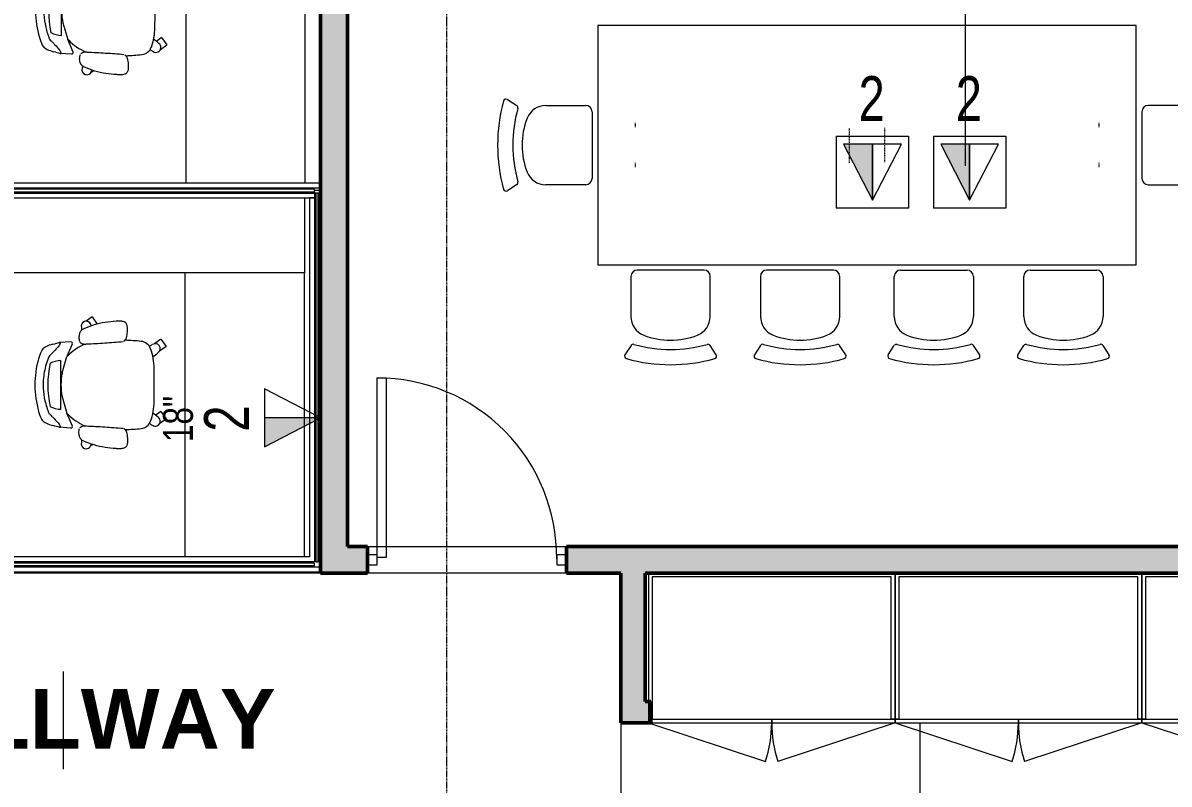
# Model space of a CAD drawing. Header units: inches. Extents: x -1106 to 1409, y -1111 to 918.
# Drawn here: x 530.1 to 760.1, y 602.7 to 755.4 of the extents above; entities that cross this region are included whole.
import ezdxf

# ---------------------------------------------------------------- set-up
doc = ezdxf.new("R2010")
doc.units = ezdxf.units.IN
doc.header["$MEASUREMENT"] = 0
for name, pattern in [('Dash', [0.25, 0.125, -0.125]), ('Dash_2_', [0.25, 0.125, -0.125]), ('Grid Line 1_4_', [0.4375, 0.25, -0.0625, 0.0625, -0.0625])]:
    doc.linetypes.add(name, pattern=pattern)
for name, color, linetype, lineweight in [('A-ANNO-NOTE', 131, 'Continuous', 9), ('A-AREA', 32, 'Continuous', 9), ('A-AREA-IDEN', 2, 'Continuous', 9), ('A-DOOR', 31, 'Continuous', 13), ('A-FLOR-LEVL', 51, 'Continuous', 9), ('A-GLAZ-CWMG', 51, 'Continuous', 9), ('A-WALL-PATT', 111, 'Continuous', 13), ('I-FURN', 30, 'Continuous', 9), ('I-FURN-HDLN', 30, 'Dash_2_', 9), ('I-WALL', 2, 'Continuous', 13), ('Q-CASE', 31, 'Continuous', 9), ('S-GRID', 1, 'Continuous', 9)]:
    doc.layers.add(name, color=color, linetype=linetype, lineweight=lineweight)
doc.styles.add('Arial_1', font='arial.ttf', dxfattribs={"width": 0.75, "height": 9})
doc.styles.add('Arial_2', font='arial.ttf', dxfattribs={"width": 0.75, "height": 6})
doc.styles.add('Arial_B', font='arialbd.ttf', dxfattribs={"height": 12})

# ---------------------------------------------------------------- blocks, each defined once
blk = doc.blocks.new('Generic Model Wood Closet - 2_-6__ x 4_-1 1_2__-3487227-7TH FLOOR TELECOM UNDERFLOOR ROUTING PLAN')
at = {"layer": 'Q-CASE', "color": 53}
for p, q in [((-24.75, 15), (-1.25, 22.76)), ((24.75, 15), (1.25, 22.76)), ((24.75, 15), (-24.75, 15)), ((-24.75, 15), (-24.75, -15)), ((24, 14.25), (-24, 14.25)), ((-24, 14.25), (-24, -14.25)), ((24, 14.25), (-24, 14.25)), ((-24, 14.25), (-24, -14.25)), ((24, -14.25), (24, 14.25)), ((24, -14.25), (24, 14.25)), ((24.75, -15), (24.75, 15)), ((-24.75, -15), (24.75, -15)), ((-24, -14.25), (24, -14.25)), ((-24, -14.25), (24, -14.25))]:
    blk.add_line(p, q, dxfattribs=at)
at = {"layer": 'Q-CASE', "color": 133, "lineweight": 20}
for p, q in [((0, 15), (-24.75, 15)), ((-24.75, 15), (-24.75, 14.25)), ((-24.75, 14.25), (-24, 14.25)), ((-24.75, 14.25), (-24.75, -15)), ((-24, 14.25), (-24.75, 14.25)), ((24.75, 15), (0, 15)), ((0, 15), (0, 14.25)), ((0, 14.25), (0, 15)), ((24, 14.25), (24.75, 14.25)), ((24.75, 14.25), (24, 14.25)), ((24.75, 14.25), (24.75, 15)), ((24.75, -15), (24.75, 14.25))]:
    blk.add_line(p, q, dxfattribs=at)
at = {"layer": 'Q-CASE', "color": 53}
for centre, start, end in [((-24.75, 15), 360, 18.2748), ((24.75, 15), 161.7252, 180)]:
    blk.add_arc(centre, 24.75, start, end, dxfattribs=at)
blk = doc.blocks.new('Generic Model Wood Closet - 2_-6__ x 4_-1 1_2__-V28-7TH FLOOR TELECOM UNDERFLOOR ROUTING PLAN')
at = {"layer": 'Q-CASE', "color": 53}
for p, q in [((-24.75, 15), (-1.25, 22.76)), ((24.75, 15), (1.25, 22.76)), ((24.75, 15), (-24.75, 15)), ((-24.75, 15), (-24.75, -15)), ((24, 14.25), (-24, 14.25)), ((-24, 14.25), (-24, -14.25)), ((24, 14.25), (-24, 14.25)), ((-24, 14.25), (-24, -14.25)), ((24, -14.25), (24, 14.25)), ((24, -14.25), (24, 14.25)), ((24.75, -15), (24.75, 15)), ((-24.75, -15), (24.75, -15)), ((-24, -14.25), (24, -14.25)), ((-24, -14.25), (24, -14.25))]:
    blk.add_line(p, q, dxfattribs=at)
at = {"layer": 'Q-CASE', "color": 133, "lineweight": 20}
for p, q in [((0, 15), (-24.75, 15)), ((-24.75, 15), (-24.75, 14.25)), ((-24.75, 14.25), (-24, 14.25)), ((-24.75, 14.25), (-24.75, -15)), ((-24, 14.25), (-24.75, 14.25)), ((24.25, 15), (0, 15)), ((0, 15), (0, 14.25)), ((0, 14.25), (0, 15)), ((24, 14.25), (24.25, 14.25)), ((24.25, 14.25), (24, 14.25)), ((24.75, -15), (24.75, 10.75))]:
    blk.add_line(p, q, dxfattribs=at)
at = {"layer": 'Q-CASE', "color": 53}
for centre, start, end in [((-24.75, 15), 360, 18.2748), ((24.75, 15), 161.7252, 180)]:
    blk.add_arc(centre, 24.75, start, end, dxfattribs=at)
blk = doc.blocks.new('Curtain Wall-Store Front-Sgl w swing _ Bar - Store Front Door-3130016-7TH FLOOR TELECOM UNDERFLOOR ROUTING PLAN')
at = {"layer": 'A-DOOR', "color": 133, "lineweight": 20}
for p, q in [((-18, 36.5), (-16.25, 36.5)), ((-18, 1), (-18, 36.5)), ((-16.25, 36.5), (-16.25, 0.5)), ((-16.25, 0.5), (-18, 0.5))]:
    blk.add_line(p, q, dxfattribs=at)
at = {"layer": 'A-DOOR', "color": 53, "lineweight": 9}
blk.add_arc((-18, 0.5), 36, 359.5, 90, dxfattribs=at)
blk = doc.blocks.new('Rectangular Mullion - 2_ x 2_ Office Front-1557065-7TH FLOOR TELECOM UNDERFLOOR ROUTING PLAN')
at = {"layer": 'A-GLAZ-CWMG', "color": 133, "lineweight": 20}
for p, q in [((-2, 1), (0, 1)), ((-2, -1), (-2, 1)), ((0, 1), (0, -1)), ((0, -1), (-2, -1))]:
    blk.add_line(p, q, dxfattribs=at)
blk = doc.blocks.new('Rectangular Mullion - 2_ x 2_ Office Front-V30-7TH FLOOR TELECOM UNDERFLOOR ROUTING PLAN')
at = {"layer": 'A-GLAZ-CWMG', "color": 133, "lineweight": 20}
for p, q in [((0, 1), (-2, 1)), ((-2, 1), (-2, -1)), ((0, -1), (0, 1)), ((-2, -1), (0, -1))]:
    blk.add_line(p, q, dxfattribs=at)
blk = doc.blocks.new('Table-Rectangular - 108_ x 48_-3267124-7TH FLOOR TELECOM UNDERFLOOR ROUTING PLAN')
at = {"layer": 'I-FURN', "color": 53}
for p, q in [((54, 24), (-54, 24)), ((-54, 24), (-54, -24)), ((54, -24), (54, 24)), ((-54, -24), (54, -24))]:
    blk.add_line(p, q, dxfattribs=at)
at = {"layer": 'I-FURN-HDLN', "color": 53, "linetype": 'Dash'}
for p, q in [((-46.5, 3.5), (-46.5, 4.5)), ((-3.5, -3.5), (-3.5, 3.5)), ((3.5, 3.5), (3.5, -3.5)), ((46.5, 3.5), (46.5, 4.5)), ((-46.5, -4.5), (-46.5, -3.5)), ((46.5, -4.5), (46.5, -3.5))]:
    blk.add_line(p, q, dxfattribs=at)
blk = doc.blocks.new('Chair - Stool - Chair - Stool-1665594-7TH FLOOR TELECOM UNDERFLOOR ROUTING PLAN')
at = {"layer": 'I-FURN', "color": 53}
for p, q in [((-9.15, 8.53), (-7.93, 6.64)), ((7.92, 6.64), (9.15, 8.53)), ((-7.95, 0.85), (-7.95, -7.21)), ((7.95, -7.21), (7.95, 0.85)), ((-6.7, -8.46), (0, -8.46)), ((0, -8.46), (6.7, -8.46))]:
    blk.add_line(p, q, dxfattribs=at)
for centre, radius, start, end in [((-8.73, 8.8), 0.5, 105.5934, 213), ((0, -22.49), 32.99, 74.4066, 105.5934), ((8.73, 8.8), 0.5, 327, 74.4066), ((-0.01, -19.98), 27.42, 74.3856, 105.5792), ((-7.51, 6.92), 0.5, 213, 285.5792), ((-0.01, -9.31), 14.9, 89.9455, 111.1703), ((0.01, -9.31), 14.9, 68.8297, 90.0545), ((7.51, 6.91), 0.5, 254.3856, 327), ((-3.95, 0.85), 4, 111.1703, 180), ((3.95, 0.85), 4, 360, 68.8297), ((-6.7, -7.21), 1.25, 180, 270), ((6.7, -7.21), 1.25, 270, 360)]:
    blk.add_arc(centre, radius, start, end, dxfattribs=at)
blk = doc.blocks.new('Chair - Stool - Chair - Stool-1980147-7TH FLOOR TELECOM UNDERFLOOR ROUTING PLAN')
at = {"layer": 'I-FURN', "color": 53}
for p, q in [((-7.95, -0.85), (-7.95, 7.21)), ((-6.7, 8.46), (0, 8.46)), ((0, 8.46), (6.7, 8.46)), ((7.95, 7.21), (7.95, -0.85)), ((-9.15, -8.53), (-7.93, -6.64)), ((7.92, -6.64), (9.15, -8.53))]:
    blk.add_line(p, q, dxfattribs=at)
for centre, radius, start, end in [((-6.7, 7.21), 1.25, 90, 180), ((6.7, 7.21), 1.25, 0, 90), ((-3.95, -0.85), 4, 180, 248.8297), ((3.95, -0.85), 4, 291.1703, 0), ((-0.01, 9.31), 14.9, 248.8297, 270.0545), ((0.01, 9.31), 14.9, 269.9455, 291.1703), ((-7.51, -6.92), 0.5, 74.4208, 147), ((-0.01, 19.98), 27.42, 254.4208, 285.6144), ((7.51, -6.91), 0.5, 33, 105.6144), ((-8.73, -8.8), 0.5, 147, 254.4066), ((8.73, -8.8), 0.5, 285.5934, 33), ((0, 22.49), 32.99, 254.4066, 285.5934)]:
    blk.add_arc(centre, radius, start, end, dxfattribs=at)
blk = doc.blocks.new('Workstation 3D - Workstation 3D-5467601-7TH FLOOR TELECOM UNDERFLOOR ROUTING PLAN')
at = {"layer": 'I-FURN', "color": 53}
for p, q in [((28.5, -12), (28.5, 59)), ((28.5, 59), (43.5, 59)), ((43.5, 59), (43.5, -12)), ((-2.65, 34.88), (-2.5, 37.23)), ((1.11, 36.91), (10.89, 36.91)), ((14.65, 34.88), (14.5, 37.23)), ((-2.26, 34.6), (0.31, 35.68)), ((3.6, 36.65), (0.31, 35.68)), ((8.4, 36.65), (11.69, 35.68)), ((14.21, 34.62), (11.69, 35.68)), ((-6.23, 30.93), (-5.94, 30.52)), ((19.66, 30.65), (18.21, 29.6)), ((19.66, 30.65), (18.8, 31.83)), ((-1.69, 17.04), (-0.79, 15.8)), ((0.66, 16.86), (-0.79, 15.8)), ((0.66, 16.86), (-0.08, 17.88)), ((13.72, 15.8), (12.77, 17.11)), ((15.17, 16.85), (13.72, 15.8)), ((15.17, 16.85), (14.29, 18.07)), ((28.5, 12), (-28.5, 12)), ((-28.5, -12), (28.5, -12)), ((43.5, -12), (28.5, -12))]:
    blk.add_line(p, q, dxfattribs=at)
for centre, radius, start, end in [((5.99, 18.6), 20.92, 77.9805, 101.9468), ((6.54, 36.68), 5.43, 153.919, 177.5258), ((6, 25.07), 11.82, 78.2823, 101.7177), ((5.46, 36.68), 5.43, 2.4742, 26.0163), ((-2.35, 34.88), 0.299, 180, 297.7893), ((6.8, 28.48), 9.67, 133.6094, 158.2559), ((2.53, 33.61), 3.04, 136.9863, 142.0953), ((9.47, 33.61), 3.04, 37.9047, 43.0137), ((5.2, 28.48), 9.67, 21.7801, 46.3906), ((14.35, 34.88), 0.299, 242.2107, 0), ((-5.8, 31.84), 1, 72.0046, 251.9831), ((-9.44, 17.17), 16.11, 74.2063, 75.8105), ((21.44, 17.17), 16.11, 104.1895, 105.8082), ((17.8, 31.84), 1, 287.9954, 107.9954), ((-0.13, 45.84), 16.11, 248.1926, 249.1641), ((12.13, 45.84), 16.11, 290.8253, 291.8014), ((41.47, 25.44), 44.45, 181.8257, 185.9993), ((-29.47, 25.44), 44.45, 354.0007, 358.1762), ((-0.48, 21.04), 2.27, 185.9993, 250.0007), ((12.48, 21.04), 2.27, 289.9993, 354.0007), ((-1.29, 17.96), 1, 144.0015, 324.0015), ((11.53, 9.97), 16.11, 145.3177, 147.8075), ((2.88, 30.25), 12.08, 250.0007, 268.9016), ((-12.86, 27.69), 16.11, 320.1956, 324.991), ((9.12, 30.25), 12.08, 271.0984, 289.9993), ((24.86, 27.69), 16.11, 215.009, 219.8044), ((13.29, 17.96), 1, 215.9985, 35.9985), ((0.47, 9.97), 16.11, 32.1925, 34.6823), ((6, 193.18), 175.03, 268.9016, 271.0984)]:
    blk.add_arc(centre, radius, start, end, dxfattribs=at)
for centre, major_axis, ratio, start_param, end_param in [((6, 26.48), (-17.15, 0), 0.912367, 4.40136, 5.026573), ((8.73, 16.87), (-9.2, 24.13), 0.265011, 0.099323, 0.367123), ((1.08, 41.17), (2.19, 0.61), 0.13132, 1.709994, 2.907856), ((10.92, 41.18), (-2.19, 0.62), 0.126478, 3.441097, 4.597438), ((3.93, 16.63), (8.52, 24.38), 0.258653, 5.910526, 6.182415), ((2.77, 43.08), (5.26, 6.07), 0.093478, 2.942412, 3.337732), ((0.86, 53.4), (3.51, 16.55), 0.017492, 3.360979, 3.598151), ((10.89, 53.34), (-3.75, 16.5), 0.012487, 2.68195, 2.921986), ((9.13, 43), (-5.36, 5.98), 0.09349, 2.943874, 3.3392)]:
    blk.add_ellipse(centre, major_axis=major_axis, ratio=ratio, start_param=start_param, end_param=end_param, dxfattribs=at)
for points, knots in [([(0.33, 39.32), (0.14, 39.12), (-0.24, 38.75), (-0.93, 38.07), (-1.52, 37.54), (-2, 37.18), (-2.19, 37.07), (-2.28, 37.03)], [-1, -1, -1, -1, -0.833333, -0.666667, -0.333333, -0.166667, 0, 0, 0, 0]), ([(11.67, 39.32), (11.17, 39.52), (10.16, 39.87), (8.59, 40.26), (6.98, 40.46), (5.02, 40.49), (3.19, 40.23), (1.53, 39.77), (0.73, 39.48), (0.33, 39.32)], [-1, -1, -1, -1, -0.861111, -0.722222, -0.583333, -0.444444, -0.222222, -0.111111, 0, 0, 0, 0]), ([(14.28, 37.03), (14.19, 37.07), (14, 37.18), (13.52, 37.54), (12.93, 38.07), (12.24, 38.75), (11.86, 39.12), (11.67, 39.32)], [-1, -1, -1, -1, -0.833333, -0.666667, -0.333333, -0.166667, 0, 0, 0, 0]), ([(-6.76, 25.84), (-6.73, 26.58), (-6.58, 28.06), (-6.08, 30.23), (-5.57, 31.64), (-5.27, 32.32)], [3.1822403, 3.1822403, 3.1822403, 3.1822403, 3.3042578, 3.427853, 3.5514483, 3.5514483, 3.5514483, 3.5514483]), ([(-2.59, 33.07), (-2.41, 32.9), (-2.16, 32.47), (-2.17, 31.97), (-2.23, 31.75)], [-0.815548, -0.815548, -0.815548, -0.815548, -0.244346, 0.287587, 0.287587, 0.287587, 0.287587]), ([(14.59, 33.07), (14.41, 32.9), (14.16, 32.47), (14.17, 31.97), (14.23, 31.75)], [-0.815548, -0.815548, -0.815548, -0.815548, -0.244346, 0.287587, 0.287587, 0.287587, 0.287587]), ([(18.76, 25.84), (18.73, 26.58), (18.58, 28.06), (18.08, 30.23), (17.57, 31.64), (17.27, 32.32)], [3.1822403, 3.1822403, 3.1822403, 3.1822403, 3.3042578, 3.427853, 3.5514483, 3.5514483, 3.5514483, 3.5514483]), ([(-2.23, 31.75), (-2.28, 30.53), (-2.41, 28.09), (-2.59, 25.64), (-2.69, 24.41)], [0.04328253, 0.04328253, 0.04328253, 0.04328253, 0.06236378, 0.08167587, 0.08167587, 0.08167587, 0.08167587]), ([(14.23, 31.75), (14.28, 30.53), (14.41, 28.09), (14.59, 25.64), (14.69, 24.41)], [0.04328253, 0.04328253, 0.04328253, 0.04328253, 0.06236378, 0.08167587, 0.08167587, 0.08167587, 0.08167587]), ([(-6.68, 24.26), (-6.76, 24.52), (-6.86, 25.05), (-6.81, 25.59), (-6.76, 25.84)], [2.8426875, 2.8426875, 2.8426875, 2.8426875, 3.098779, 3.34545, 3.34545, 3.34545, 3.34545]), ([(18.68, 24.26), (18.76, 24.52), (18.86, 25.05), (18.81, 25.59), (18.76, 25.84)], [2.8426875, 2.8426875, 2.8426875, 2.8426875, 3.098779, 3.34545, 3.34545, 3.34545, 3.34545])]:
    blk.add_open_spline(points, degree=3, knots=knots, dxfattribs=at)
for points in [[(-5.27, 32.32), (-5.2, 32.49), (-4.99, 32.8), (-4.68, 33.01), (-4.51, 33.08)], [(-4.51, 33.08), (-4.23, 33.2), (-3.62, 33.34), (-3, 33.25), (-2.71, 33.14)], [(16.51, 33.08), (16.23, 33.2), (15.62, 33.34), (15, 33.25), (14.71, 33.14)], [(17.27, 32.32), (17.2, 32.49), (16.99, 32.8), (16.68, 33.01), (16.51, 33.08)], [(-5.88, 23.58), (-6.06, 23.61), (-6.42, 23.76), (-6.63, 24.09), (-6.68, 24.26)], [(-3.48, 23.75), (-3.87, 23.64), (-4.67, 23.5), (-5.48, 23.53), (-5.88, 23.58)], [(-2.76, 24.24), (-2.85, 24.12), (-3.07, 23.92), (-3.34, 23.79), (-3.48, 23.75)], [(14.76, 24.24), (14.85, 24.12), (15.07, 23.92), (15.34, 23.79), (15.48, 23.75)], [(15.48, 23.75), (15.87, 23.64), (16.67, 23.5), (17.48, 23.53), (17.88, 23.58)], [(17.88, 23.58), (18.06, 23.61), (18.42, 23.76), (18.63, 24.09), (18.68, 24.26)]]:
    blk.add_open_spline(points, degree=3, dxfattribs=at)
blk = doc.blocks.new('Workstation 3D - Workstation 3D-V92-7TH FLOOR TELECOM UNDERFLOOR ROUTING PLAN')
at = {"layer": 'I-FURN', "color": 53}
for p, q in [((28.5, -12), (28.5, 59)), ((28.5, 59), (43.5, 59)), ((44.5, 59), (43.5, 59)), ((43.5, 59), (43.5, -14)), ((43.5, 59), (43.5, -12)), ((44.75, 59), (44.5, 59)), ((44.5, 59), (44.5, -14.25)), ((45.25, 59), (44.75, 59)), ((44.75, 59), (44.75, -14)), ((45.25, -14), (45.25, 59)), ((45.5, 59), (45.25, 59)), ((45.5, -15), (45.5, 59)), ((46.5, 59), (45.5, 59)), ((46.5, -15.22), (46.5, 59)), ((-30.5, 47), (-31.5, 47)), ((-31.5, 47), (-31.5, -15.22)), ((-30.25, 47), (-30.5, 47)), ((-30.5, 47), (-30.5, -15)), ((-29.75, 47), (-30.25, 47)), ((-30.25, 47), (-30.25, -14)), ((-29.75, -14), (-29.75, 47)), ((-29.5, 47), (-29.75, 47)), ((-29.5, -14), (-29.5, 47)), ((-28.5, 47), (-29.5, 47)), ((-28.5, -13), (-28.5, 47)), ((-2.65, 34.88), (-2.5, 37.23)), ((1.11, 36.91), (10.89, 36.91)), ((14.65, 34.88), (14.5, 37.23)), ((-2.26, 34.6), (0.31, 35.68)), ((3.6, 36.65), (0.31, 35.68)), ((8.4, 36.65), (11.69, 35.68)), ((14.21, 34.62), (11.69, 35.68)), ((-6.23, 30.93), (-5.94, 30.52)), ((19.66, 30.65), (18.21, 29.6)), ((19.66, 30.65), (18.8, 31.83)), ((-1.69, 17.04), (-0.79, 15.8)), ((0.66, 16.86), (-0.79, 15.8)), ((0.66, 16.86), (-0.08, 17.88)), ((13.72, 15.8), (12.77, 17.11)), ((15.17, 16.85), (13.72, 15.8)), ((15.17, 16.85), (14.29, 18.07)), ((28.5, 12), (-28.5, 12)), ((-28.5, -12), (28.5, -12)), ((43.5, -13), (-28.5, -13)), ((43.5, -12), (28.5, -12)), ((43.5, -14), (43.5, -13)), ((-30.5, -15), (45, -15)), ((-30.25, -14), (-29.75, -14)), ((44.75, -14), (-29.5, -14)), ((-29.5, -14.25), (-29.5, -14.75)), ((44.5, -14.25), (-29.5, -14.25)), ((-29.5, -14.75), (44.5, -14.75)), ((43.5, -15.22), (43.5, -15)), ((43.5, -15), (43.5, -15.22)), ((44.5, -14.75), (44.5, -14.25)), ((44.5, -14.75), (44.5, -15)), ((44.5, -15), (45.5, -15)), ((44.75, -14), (45.25, -14)), ((45, -15), (45, -14))]:
    blk.add_line(p, q, dxfattribs=at)
for centre, radius, start, end in [((5.99, 18.6), 20.92, 77.9805, 101.9468), ((6.54, 36.68), 5.43, 153.919, 177.5258), ((6, 25.07), 11.82, 78.2823, 101.7177), ((5.46, 36.68), 5.43, 2.4742, 26.0163), ((-2.35, 34.88), 0.299, 180, 297.7893), ((6.8, 28.48), 9.67, 133.6094, 158.2559), ((2.53, 33.61), 3.04, 136.9863, 142.0953), ((9.47, 33.61), 3.04, 37.9047, 43.0137), ((5.2, 28.48), 9.67, 21.7801, 46.3906), ((14.35, 34.88), 0.299, 242.2107, 0), ((-5.8, 31.84), 1, 72.0046, 251.9831), ((-9.44, 17.17), 16.11, 74.2063, 75.8105), ((21.44, 17.17), 16.11, 104.1895, 105.8082), ((17.8, 31.84), 1, 287.9954, 107.9954), ((-0.13, 45.84), 16.11, 248.1926, 249.1641), ((12.13, 45.84), 16.11, 290.8253, 291.8014), ((41.47, 25.44), 44.45, 181.8257, 185.9993), ((-29.47, 25.44), 44.45, 354.0007, 358.1762), ((-0.48, 21.04), 2.27, 185.9993, 250.0007), ((12.48, 21.04), 2.27, 289.9993, 354.0007), ((-1.29, 17.96), 1, 144.0015, 324.0015), ((11.53, 9.97), 16.11, 145.3177, 147.8075), ((2.88, 30.25), 12.08, 250.0007, 268.9016), ((-12.86, 27.69), 16.11, 320.1956, 324.991), ((9.12, 30.25), 12.08, 271.0984, 289.9993), ((24.86, 27.69), 16.11, 215.009, 219.8044), ((13.29, 17.96), 1, 215.9985, 35.9985), ((0.47, 9.97), 16.11, 32.1925, 34.6823), ((6, 193.18), 175.03, 268.9016, 271.0984)]:
    blk.add_arc(centre, radius, start, end, dxfattribs=at)
for centre, major_axis, ratio, start_param, end_param in [((6, 26.48), (-17.15, 0), 0.912367, 4.40136, 5.026573), ((8.73, 16.87), (-9.2, 24.13), 0.265011, 0.099323, 0.367123), ((1.08, 41.17), (2.19, 0.61), 0.13132, 1.709994, 2.907856), ((10.92, 41.18), (-2.19, 0.62), 0.126478, 3.441097, 4.597438), ((3.93, 16.63), (8.52, 24.38), 0.258653, 5.910526, 6.182415), ((2.77, 43.08), (5.26, 6.07), 0.093478, 2.942412, 3.337732), ((0.86, 53.4), (3.51, 16.55), 0.017492, 3.360979, 3.598151), ((10.89, 53.34), (-3.75, 16.5), 0.012487, 2.68195, 2.921986), ((9.13, 43), (-5.36, 5.98), 0.09349, 2.943874, 3.3392)]:
    blk.add_ellipse(centre, major_axis=major_axis, ratio=ratio, start_param=start_param, end_param=end_param, dxfattribs=at)
for points, knots in [([(0.33, 39.32), (0.14, 39.12), (-0.24, 38.75), (-0.93, 38.07), (-1.52, 37.54), (-2, 37.18), (-2.19, 37.07), (-2.28, 37.03)], [-1, -1, -1, -1, -0.833333, -0.666667, -0.333333, -0.166667, 0, 0, 0, 0]), ([(11.67, 39.32), (11.17, 39.52), (10.16, 39.87), (8.59, 40.26), (6.98, 40.46), (5.02, 40.49), (3.19, 40.23), (1.53, 39.77), (0.73, 39.48), (0.33, 39.32)], [-1, -1, -1, -1, -0.861111, -0.722222, -0.583333, -0.444444, -0.222222, -0.111111, 0, 0, 0, 0]), ([(14.28, 37.03), (14.19, 37.07), (14, 37.18), (13.52, 37.54), (12.93, 38.07), (12.24, 38.75), (11.86, 39.12), (11.67, 39.32)], [-1, -1, -1, -1, -0.833333, -0.666667, -0.333333, -0.166667, 0, 0, 0, 0]), ([(-6.76, 25.84), (-6.73, 26.58), (-6.58, 28.06), (-6.08, 30.23), (-5.57, 31.64), (-5.27, 32.32)], [3.1822403, 3.1822403, 3.1822403, 3.1822403, 3.3042578, 3.427853, 3.5514483, 3.5514483, 3.5514483, 3.5514483]), ([(-2.59, 33.07), (-2.41, 32.9), (-2.16, 32.47), (-2.17, 31.97), (-2.23, 31.75)], [-0.815548, -0.815548, -0.815548, -0.815548, -0.244346, 0.287587, 0.287587, 0.287587, 0.287587]), ([(14.59, 33.07), (14.41, 32.9), (14.16, 32.47), (14.17, 31.97), (14.23, 31.75)], [-0.815548, -0.815548, -0.815548, -0.815548, -0.244346, 0.287587, 0.287587, 0.287587, 0.287587]), ([(18.76, 25.84), (18.73, 26.58), (18.58, 28.06), (18.08, 30.23), (17.57, 31.64), (17.27, 32.32)], [3.1822403, 3.1822403, 3.1822403, 3.1822403, 3.3042578, 3.427853, 3.5514483, 3.5514483, 3.5514483, 3.5514483]), ([(-2.23, 31.75), (-2.28, 30.53), (-2.41, 28.09), (-2.59, 25.64), (-2.69, 24.41)], [0.04328253, 0.04328253, 0.04328253, 0.04328253, 0.06236378, 0.08167587, 0.08167587, 0.08167587, 0.08167587]), ([(14.23, 31.75), (14.28, 30.53), (14.41, 28.09), (14.59, 25.64), (14.69, 24.41)], [0.04328253, 0.04328253, 0.04328253, 0.04328253, 0.06236378, 0.08167587, 0.08167587, 0.08167587, 0.08167587]), ([(-6.68, 24.26), (-6.76, 24.52), (-6.86, 25.05), (-6.81, 25.59), (-6.76, 25.84)], [2.8426875, 2.8426875, 2.8426875, 2.8426875, 3.098779, 3.34545, 3.34545, 3.34545, 3.34545]), ([(18.68, 24.26), (18.76, 24.52), (18.86, 25.05), (18.81, 25.59), (18.76, 25.84)], [2.8426875, 2.8426875, 2.8426875, 2.8426875, 3.098779, 3.34545, 3.34545, 3.34545, 3.34545])]:
    blk.add_open_spline(points, degree=3, knots=knots, dxfattribs=at)
for points in [[(-5.27, 32.32), (-5.2, 32.49), (-4.99, 32.8), (-4.68, 33.01), (-4.51, 33.08)], [(-4.51, 33.08), (-4.23, 33.2), (-3.62, 33.34), (-3, 33.25), (-2.71, 33.14)], [(16.51, 33.08), (16.23, 33.2), (15.62, 33.34), (15, 33.25), (14.71, 33.14)], [(17.27, 32.32), (17.2, 32.49), (16.99, 32.8), (16.68, 33.01), (16.51, 33.08)], [(-5.88, 23.58), (-6.06, 23.61), (-6.42, 23.76), (-6.63, 24.09), (-6.68, 24.26)], [(-3.48, 23.75), (-3.87, 23.64), (-4.67, 23.5), (-5.48, 23.53), (-5.88, 23.58)], [(-2.76, 24.24), (-2.85, 24.12), (-3.07, 23.92), (-3.34, 23.79), (-3.48, 23.75)], [(14.76, 24.24), (14.85, 24.12), (15.07, 23.92), (15.34, 23.79), (15.48, 23.75)], [(15.48, 23.75), (15.87, 23.64), (16.67, 23.5), (17.48, 23.53), (17.88, 23.58)], [(17.88, 23.58), (18.06, 23.61), (18.42, 23.76), (18.63, 24.09), (18.68, 24.26)]]:
    blk.add_open_spline(points, degree=3, dxfattribs=at)
blk = doc.blocks.new('18433_1 - AEO NY - CENTRAL_rvt-1-7TH FLOOR TELECOM UNDERFLOOR ROUTING PLAN')
at = {"layer": 'A-WALL-PATT'}
for points in [[(589.87, 650.38), (595.25, 650.38), (595.25, 811.13), (589.87, 811.13), (589.87, 679.3)], [(655.02, 615.01), (655.02, 645.01), (650.15, 645.01), (650.15, 615.01)], [(656.15, 615.01), (656.15, 619.26), (655.02, 619.26), (655.02, 615.01)]]:
    blk.add_hatch(color=253, dxfattribs=at).paths.add_polyline_path(points, flags=0)
h = blk.add_hatch(color=253, dxfattribs=at)
h.paths.add_polyline_path([(806.15, 645.01), (806.15, 650.38), (639.25, 650.38), (639.25, 645.01), (728.58, 645.01)], flags=0)
h.paths.add_polyline_path([(599.25, 645.01), (599.25, 650.38), (589.87, 650.38), (589.87, 645.01)], flags=0)
at = {"layer": 'A-AREA', "color": 53}
blk.add_line((589.87, 645.01), (384.73, 645.01), dxfattribs=at)
at = {"layer": 'A-FLOR-LEVL', "color": 53}
for p, q in [((650.15, 615.01), (650.15, 537.38)), ((710.15, 615.01), (710.15, 537.38))]:
    blk.add_line(p, q, dxfattribs=at)
at = {"layer": 'I-WALL', "color": 213, "lineweight": 50}
for p, q in [((589.87, 811.13), (589.87, 650.38)), ((595.25, 650.38), (595.25, 811.13)), ((589.87, 650.38), (589.87, 645.01)), ((599.25, 650.38), (595.25, 650.38)), ((599.25, 645.01), (599.25, 650.38)), ((806.15, 650.38), (639.25, 650.38)), ((639.25, 650.38), (639.25, 645.01)), ((589.87, 645.01), (599.25, 645.01)), ((639.25, 645.01), (650.15, 645.01)), ((650.15, 645.01), (650.15, 615.01)), ((655.02, 645.01), (806.15, 645.01)), ((655.02, 619.26), (655.02, 645.01)), ((656.15, 619.26), (655.02, 619.26)), ((656.15, 615.01), (656.15, 619.26)), ((650.15, 615.01), (655.02, 615.01)), ((655.02, 615.01), (656.15, 615.01))]:
    blk.add_line(p, q, dxfattribs=at)
at = {"layer": 'I-WALL', "color": 253}
for p, q in [((599.25, 650.38), (639.25, 650.38)), ((639.25, 645.01), (599.25, 645.01))]:
    blk.add_line(p, q, dxfattribs=at)
at = {"layer": 'S-GRID', "linetype": 'Grid Line 1_4_'}
blk.add_line((615.18, -423.37), (615.18, 870.85), dxfattribs=at)
at = {"color": 53, "lineweight": 9}
for name, p, rotation in [('Workstation 3D - Workstation 3D-5467601-7TH FLOOR TELECOM UNDERFLOOR ROUTING PLAN', (574.8, 751.78), 90.0000000000001), ('Table-Rectangular - 108_ x 48_-3267124-7TH FLOOR TELECOM UNDERFLOOR ROUTING PLAN', (699.52, 730.86), 180), ('Chair - Stool - Chair - Stool-1980147-7TH FLOOR TELECOM UNDERFLOOR ROUTING PLAN', (635.89, 730.88), 269.9999999999999), ('Chair - Stool - Chair - Stool-1665594-7TH FLOOR TELECOM UNDERFLOOR ROUTING PLAN', (763.15, 730.88), 270.0000000000001), ('Workstation 3D - Workstation 3D-V92-7TH FLOOR TELECOM UNDERFLOOR ROUTING PLAN', (574.65, 676.78), 89.99999999999865), ('Chair - Stool - Chair - Stool-1665594-7TH FLOOR TELECOM UNDERFLOOR ROUTING PLAN', (660.1, 697.34), 180), ('Chair - Stool - Chair - Stool-1665594-7TH FLOOR TELECOM UNDERFLOOR ROUTING PLAN', (686.1, 697.34), 180), ('Rectangular Mullion - 2_ x 2_ Office Front-V30-7TH FLOOR TELECOM UNDERFLOOR ROUTING PLAN', (599.25, 647.69), 180), ('Generic Model Wood Closet - 2_-6__ x 4_-1 1_2__-V28-7TH FLOOR TELECOM UNDERFLOOR ROUTING PLAN', (680.4, 630.01), 180), ('Generic Model Wood Closet - 2_-6__ x 4_-1 1_2__-3487227-7TH FLOOR TELECOM UNDERFLOOR ROUTING PLAN', (729.9, 630.01), 180), ('Generic Model Wood Closet - 2_-6__ x 4_-1 1_2__-3487227-7TH FLOOR TELECOM UNDERFLOOR ROUTING PLAN', (779.4, 630.01), 180)]:
    blk.add_blockref(name, p, dxfattribs=dict(at, rotation=rotation))
for name, p in [('Chair - Stool - Chair - Stool-1980147-7TH FLOOR TELECOM UNDERFLOOR ROUTING PLAN', (712.94, 697.34)), ('Chair - Stool - Chair - Stool-1980147-7TH FLOOR TELECOM UNDERFLOOR ROUTING PLAN', (738.94, 697.34)), ('Curtain Wall-Store Front-Sgl w swing _ Bar - Store Front Door-3130016-7TH FLOOR TELECOM UNDERFLOOR ROUTING PLAN', (619.25, 647.69))]:
    blk.add_blockref(name, p, dxfattribs=at)
at = {"color": 53, "lineweight": 9, "extrusion": (0, 0, -1), "rotation": 180}
blk.add_blockref('Rectangular Mullion - 2_ x 2_ Office Front-1557065-7TH FLOOR TELECOM UNDERFLOOR ROUTING PLAN', (-639.25, 647.69), dxfattribs=at)

msp = doc.modelspace()

# ---------------------------------------------------------------- block references
at = {"lineweight": 5}
msp.add_blockref('18433_1 - AEO NY - CENTRAL_rvt-1-7TH FLOOR TELECOM UNDERFLOOR ROUTING PLAN', (0, 0), dxfattribs=at)

# ---------------------------------------------------------------- next in the draw order: hatches: boundary and pattern name
at = {"layer": 'A-ANNO-NOTE'}
for points in [[(700.62, 719.83), (700.62, 731.08), (694.81, 731.08)], [(720.12, 719.83), (720.12, 731.08), (714.31, 731.08)], [(578.62, 670.39), (589.87, 676.2), (578.62, 676.2)]]:
    msp.add_hatch(color=256, dxfattribs=at).paths.add_polyline_path(points, flags=0)

# ---------------------------------------------------------------- next in the draw order: linework, layer by layer
for p, q in [((693.37, 732.71), (693.37, 718.22)), ((693.37, 732.71), (707.86, 732.71)), ((707.86, 732.71), (707.86, 718.22)), ((712.87, 732.71), (712.87, 718.22)), ((712.87, 732.71), (727.37, 732.71)), ((727.37, 732.71), (727.37, 718.22)), ((700.62, 731.08), (694.81, 731.08)), ((694.81, 731.08), (700.62, 719.83)), ((700.62, 719.83), (700.62, 731.08)), ((700.62, 731.08), (700.62, 719.83)), ((720.12, 731.08), (714.31, 731.08)), ((714.31, 731.08), (720.12, 719.83)), ((720.12, 719.83), (720.12, 731.08)), ((720.12, 731.08), (720.12, 719.83)), ((707.86, 718.22), (693.37, 718.22)), ((727.37, 718.22), (712.87, 718.22)), ((589.87, 676.2), (578.62, 676.2)), ((578.62, 676.2), (578.62, 670.39)), ((578.62, 670.39), (589.87, 676.2))]:
    msp.add_line(p, q, dxfattribs=at)
at = {"layer": 'A-ANNO-NOTE', "lineweight": 20}
for p, q in [((694.81, 731.08), (700.62, 719.83)), ((706.42, 731.08), (694.81, 731.08)), ((700.62, 719.83), (706.42, 731.08)), ((714.31, 731.08), (720.12, 719.83)), ((725.93, 731.08), (714.31, 731.08)), ((720.12, 719.83), (725.93, 731.08)), ((578.62, 682.01), (578.62, 670.39)), ((589.87, 676.2), (578.62, 682.01)), ((578.62, 670.39), (589.87, 676.2))]:
    msp.add_line(p, q, dxfattribs=at)
at = {"layer": 'A-AREA-IDEN'}
for p, q in [((719.28, 726.76), (719.28, 852.37)), ((538.29, 605.72), (538.3, 625.3))]:
    msp.add_line(p, q, dxfattribs=at)

# ---------------------------------------------------------------- next in the draw order: texts
at = {"layer": 'A-ANNO-NOTE', "char_height": 9, "width": 6.363, "attachment_point": 1, "style": 'Arial_1'}
for insert in [(697.84, 744.72), (717.34, 744.72)]:
    msp.add_mtext('2', dxfattribs=dict(at, insert=insert))
at = {"layer": 'A-ANNO-NOTE', "attachment_point": 1, "rotation": 90}
for s, insert, char_height, width, style in [('18"', (558.24, 671.35), 6, 11.3625, 'Arial_2'), ('2', (566.49, 673.42), 9, 6.363, 'Arial_1')]:
    msp.add_mtext(s, dxfattribs=dict(at, insert=insert, char_height=char_height, width=width, style=style))
at = {"layer": 'A-AREA-IDEN', "insert": (497.05, 621.8), "char_height": 12, "width": 99.687, "attachment_point": 1, "style": 'Arial_B'}
msp.add_mtext('HALLWAY', dxfattribs=at)

doc.saveas('drawing.dxf')
